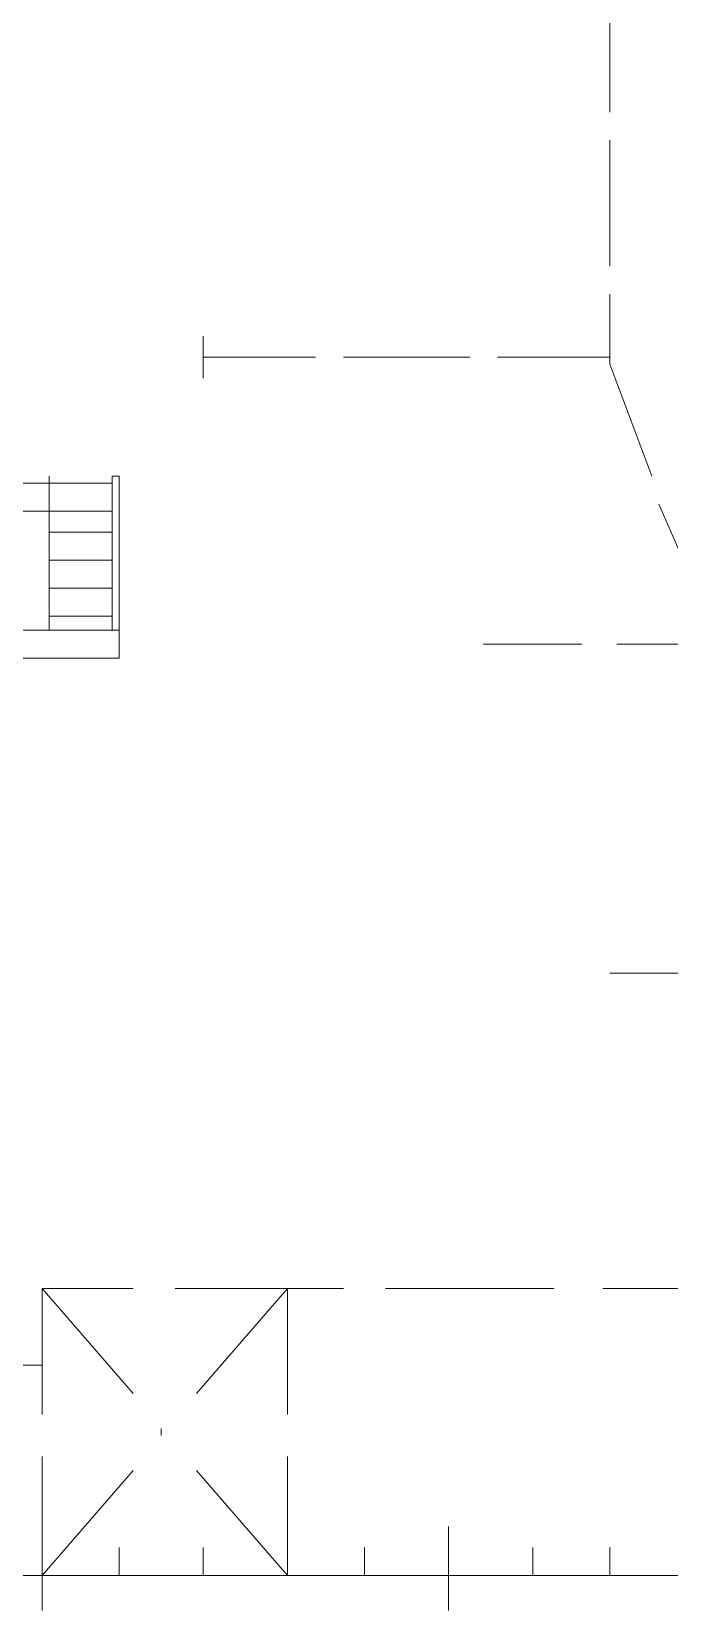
# Model space of a CAD drawing. Header units: millimetres. Extents: x -20 to 292011, y -1154 to 59111.
# Drawn here: x 38447 to 44715, y -259 to 15272 of the extents above; entities that cross this region are included whole.
import ezdxf

# ---------------------------------------------------------------- set-up
doc = ezdxf.new("R2010")
doc.units = ezdxf.units.MM
doc.layers.add('PDF_Geomertry', color=7, linetype='Continuous')

msp = doc.modelspace()

# ---------------------------------------------------------------- linework, layer by layer
at = {"layer": 'PDF_Geomertry', "lineweight": 5}
for points in [[(44129, 14480), (44129, 15651)], [(44129, 12965), (44129, 14205)], [(44542, 10899), (44129, 12001), (44129, 12689)], [(40134, 11863), (40134, 12276)], [(41236, 12070), (40134, 12070)], [(42752, 12070), (41512, 12070)], [(44129, 12070), (43027, 12070)], [(37035, 11036), (37035, 10968), (37035, 11036), (37035, 10968), (37104, 10968), (37104, 10899), (36966, 10899), (36966, 10554), (38619, 10554), (39239, 10554)], [(37104, 9383), (39308, 9383), (39308, 10899), (39239, 10899), (39239, 9383), (39308, 9383), (39308, 9108), (37104, 9108), (37104, 9452), (37104, 9108)], [(36966, 10830), (38619, 10830), (39239, 10830)], [(39308, 10830), (39308, 10554), (39308, 10554)], [(39308, 10830), (39308, 10761)], [(45093, 9521), (44611, 10623)], [(38619, 10348), (39239, 10348)], [(38619, 10072), (39239, 10072)], [(38619, 9797), (39239, 9797)], [(38619, 9521), (39239, 9521)], [(38619, 9383), (38619, 9383)], [(43854, 9246), (42889, 9246)], [(45162, 9246), (44198, 9246)], [(44129, 6009), (45093, 6009)], [(39446, 2909), (38550, 2909), (39446, 1876)], [(38550, 1669), (38550, 2909)], [(41512, 2909), (39859, 2909)], [(40066, 1876), (40961, 2909), (40961, 1669)], [(43578, 2909), (41925, 2909)], [(48537, 2496), (46746, 2496), (44956, 2909), (44060, 2909)], [(36691, 2152), (38550, 2152)], [(38550, 1256), (38550, 85), (39446, 1118)], [(40066, 1118), (40961, 85), (40961, 1256)], [(38550, -259), (38550, 567)], [(42545, -259), (42545, 567)], [(39308, 85), (39308, 361)], [(40134, 85), (40134, 361)], [(40961, 85), (40961, 361)], [(41719, 85), (41719, 361)], [(43372, 85), (43372, 361)], [(21951, 85), (146547, 85)]]:
    msp.add_lwpolyline(points, dxfattribs=at)
for points in [[(38619, 9383), (38619, 10899)], [(39721, 1463), (39721, 1532)], [(44129, 361), (44129, 85)]]:
    msp.add_lwpolyline(points, close=True, dxfattribs=at)

doc.saveas('drawing.dxf')
